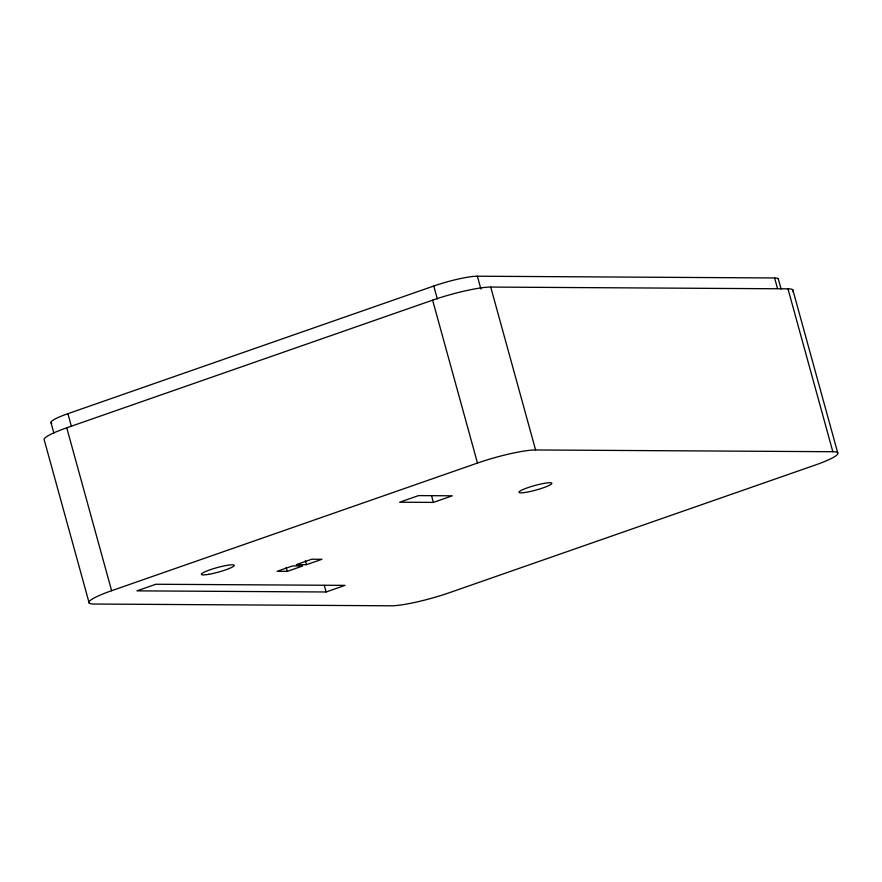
<?xml version="1.0" encoding="UTF-8"?>
<svg xmlns="http://www.w3.org/2000/svg" width="882" height="882" viewBox="0 0 882 882"><rect width="100%" height="100%" fill="white"/><g stroke="black" fill="none" stroke-linecap="round" stroke-linejoin="round"><path stroke-width="1.32" d="M51.751 423.316A33.373 4.586 -15.4 0 1 67.914 413.68L433.768 286.022A33.373 4.586 -15.4 0 1 477.36 276.209L774.605 277.962A33.373 4.586 -15.4 0 1 778.398 279.329M89.159 602.99L44.287 440.096A44.497 6.119 -15.4 0 1 66.745 427.814L432.61 300.156A44.497 6.119 -15.4 0 1 490.723 287.069L787.968 288.822A44.497 6.119 -15.4 0 1 792.488 291.622M832.84 451.716A44.497 6.119 -15.4 0 1 815.255 465.046L449.39 592.704A44.497 6.119 -15.4 0 1 391.277 605.791L94.032 604.038A44.497 6.119 -15.4 0 1 111.617 590.708L477.482 463.05A44.497 6.119 -15.4 0 1 535.595 449.963L832.84 451.716L787.968 288.822M433.382 502.409L452.301 495.805L418.531 495.607L399.601 502.211L433.382 502.409L431.574 495.838M287.234 571.382L302.691 565.99L292.559 565.924L277.102 571.327L287.234 571.382L286.154 567.446M306.473 564.667L321.93 559.276L311.798 559.221L296.341 564.612L306.473 564.667L305.392 560.743M326.108 591.976L345.027 585.372L155.871 584.259L136.942 590.863L326.108 591.976L324.289 585.405M792.841 289.88L837.713 452.775M778.266 278.745L781.099 289.053M774.605 277.962L777.439 288.26M490.723 287.069L535.595 449.963M477.36 276.209L480.911 289.087M433.768 286.022L437.318 298.899M432.61 300.156L477.482 463.05M67.914 413.68L71.453 426.557M66.745 427.814L111.617 590.708M51.068 422.886L53.901 433.194M525.385 492.421A17.056 2.348 -15.4 0 0 551.702 483.7A17.056 2.348 -15.4 0 0 529.079 487.25A17.056 2.348 -15.4 0 0 525.385 492.421M208.802 574.314A17.056 2.348 -15.4 0 0 234.204 565.549A17.056 2.348 -15.4 0 0 210.302 569.706A17.056 2.348 -15.4 0 0 208.802 574.314"/></g></svg>
